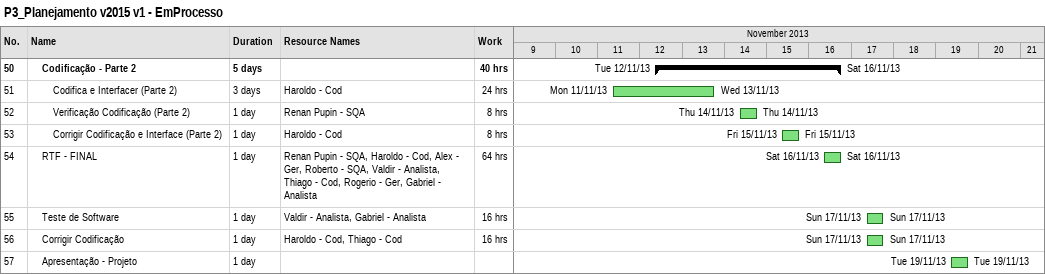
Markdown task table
P3_Planejamento v2015 v1 - EmProcesso

| ID | Level | Task | Duration | Start | Finish | Resources | Work (h) |
|---|---|---|---|---|---|---|---|
| 50 | 2 | **Codificação - Parte 2** | 5d | 2013-11-12 | 2013-11-16 |  | 40 |
| 51 | 3 | Codifica e Interfacer (Parte 2) | 3d | 2013-11-11 | 2013-11-13 | Haroldo - Cod | 24 |
| 52 | 3 | Verificação Codificação (Parte 2) | 1d | 2013-11-14 | 2013-11-14 | Renan Pupin - SQA | 8 |
| 53 | 3 | Corrigir Codificação e Interface (Parte 2) | 1d | 2013-11-15 | 2013-11-15 | Haroldo - Cod | 8 |
| 54 | 2 | RTF - FINAL | 1d | 2013-11-16 | 2013-11-16 | Renan Pupin - SQA, Haroldo - Cod, Alex - Ger, Roberto - SQA, Valdir - Analista, Thiago - Cod, Rogerio - Ger, Gabriel - Analista | 64 |
| 55 | 2 | Teste de Software | 1d | 2013-11-17 | 2013-11-17 | Valdir - Analista, Gabriel - Analista | 16 |
| 56 | 2 | Corrigir Codificação | 1d | 2013-11-17 | 2013-11-17 | Haroldo - Cod, Thiago - Cod | 16 |
| 57 | 2 | Apresentação - Projeto | 1d | 2013-11-19 | 2013-11-19 |  |  |
